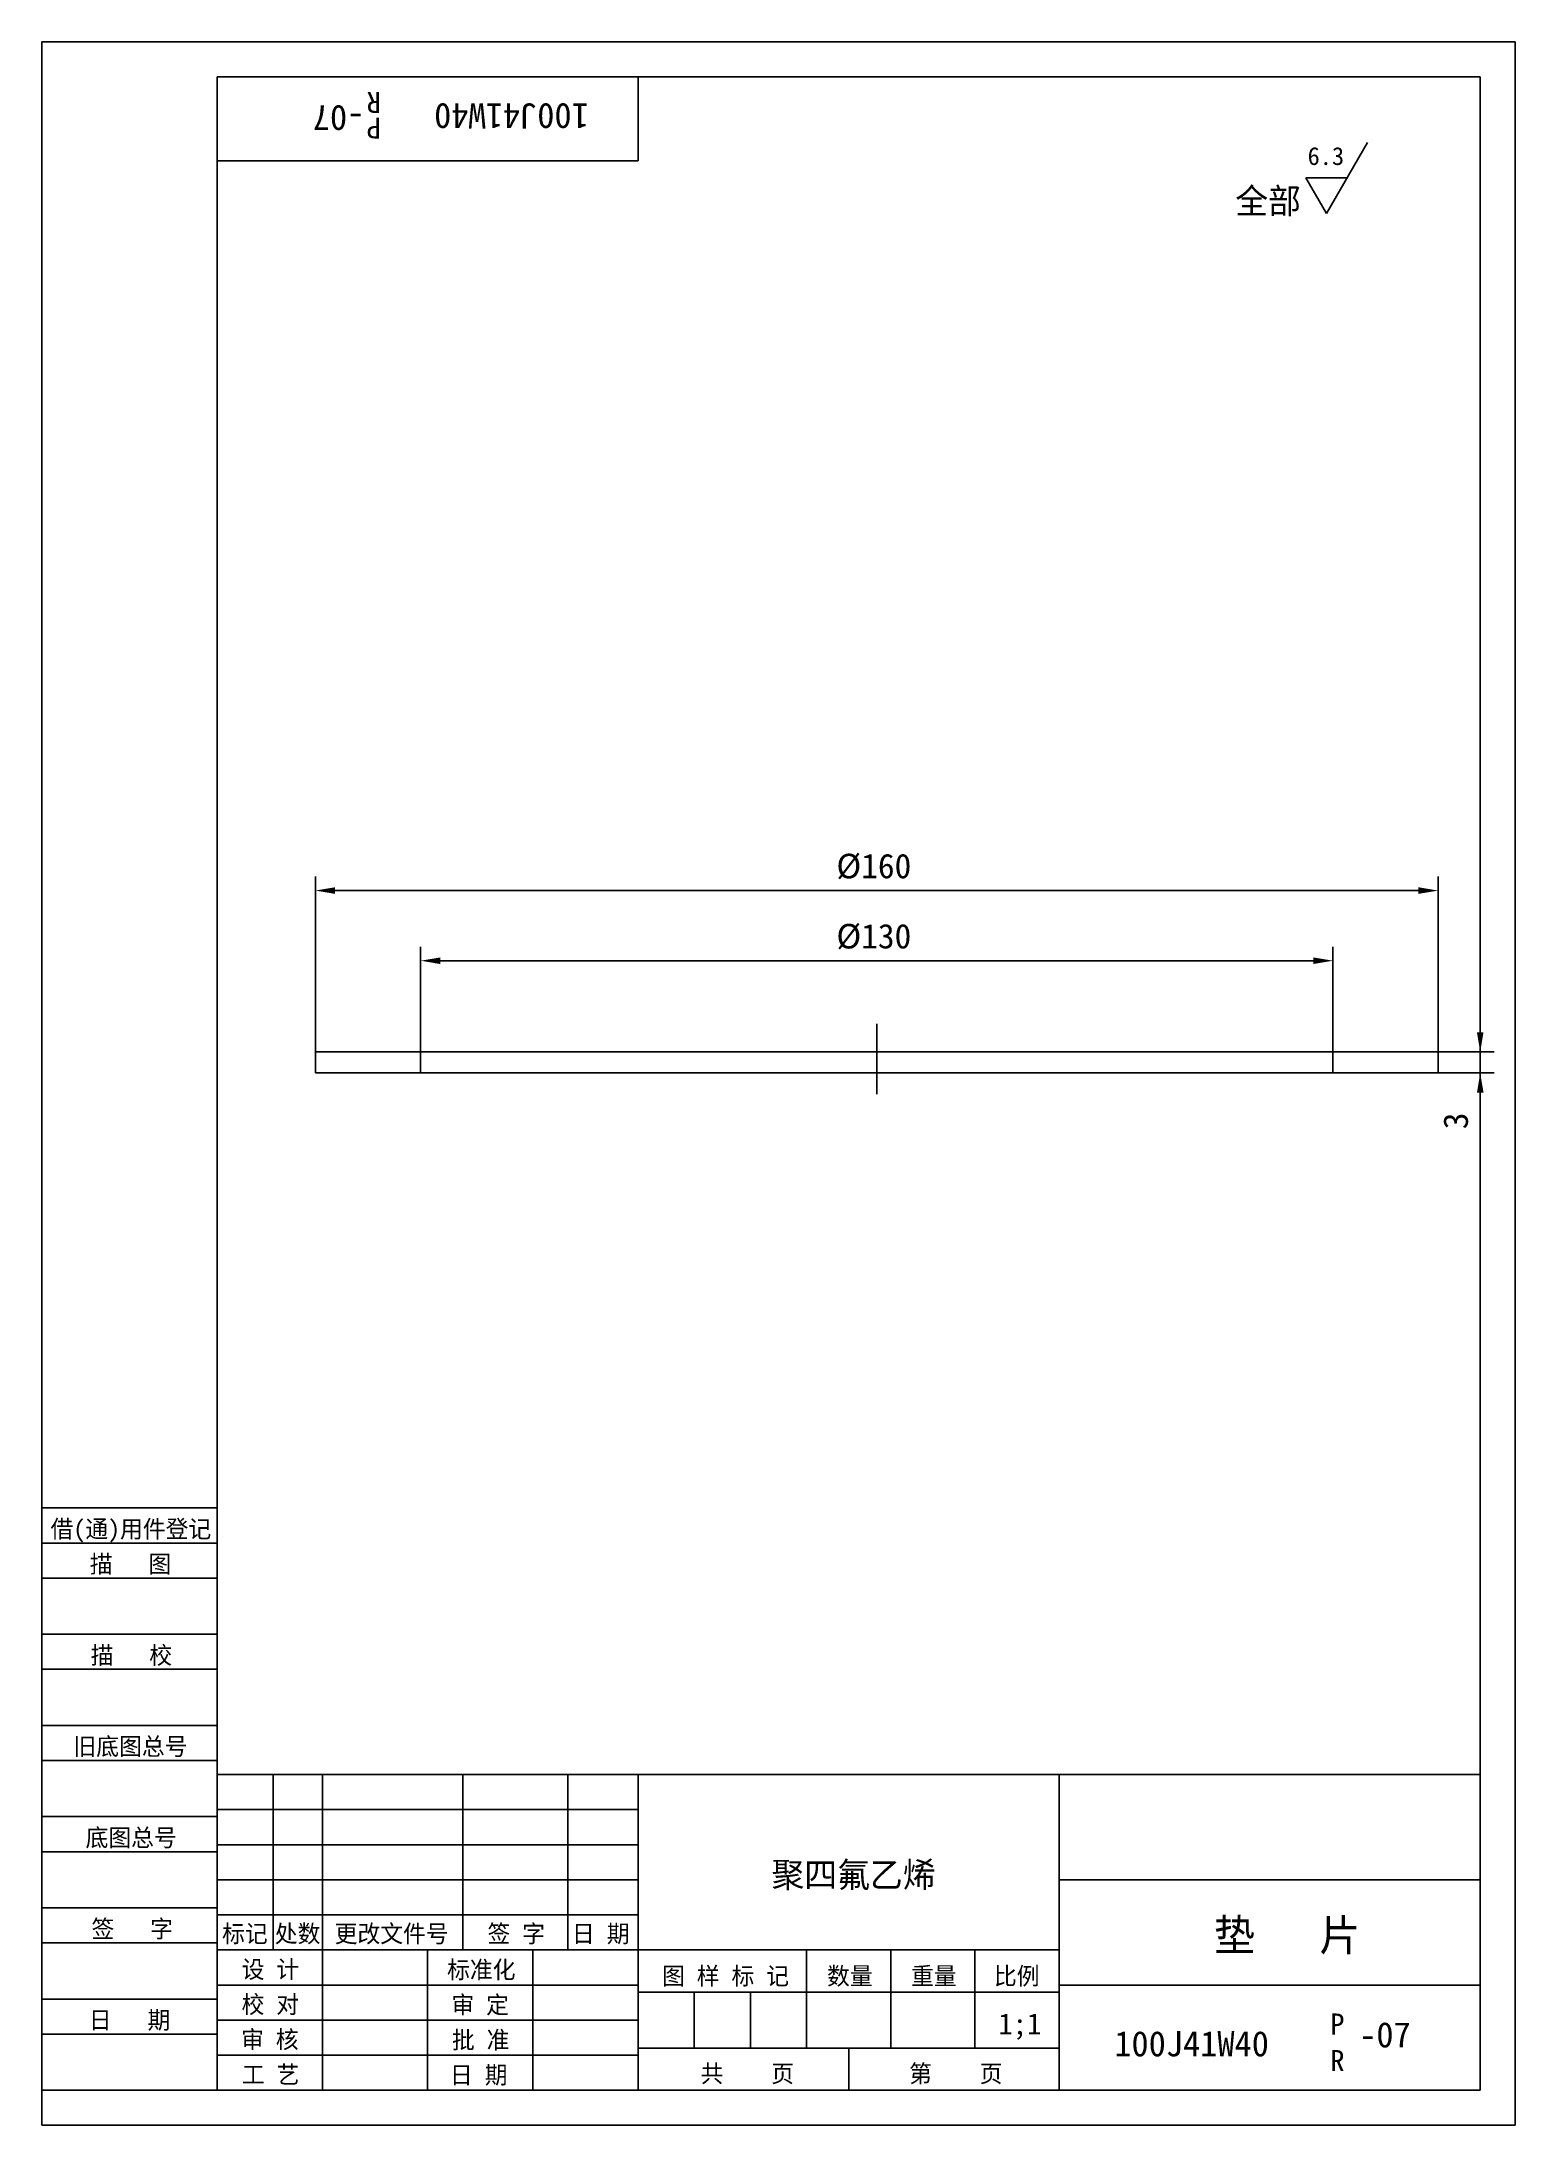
# Model space of a CAD drawing. Header units: metres. Extents: x 0 to 210, y 0 to 297.
import ezdxf

# ---------------------------------------------------------------- set-up
doc = ezdxf.new("R2010")
doc.units = ezdxf.units.M
for name, color, linetype in [('C', 6, 'Continuous'), ('D', 1, 'Continuous'), ('FL', 5, 'Continuous'), ('T', 7, 'Continuous'), ('TL', 4, 'Continuous')]:
    doc.layers.add(name, color=color, linetype=linetype)

# ---------------------------------------------------------------- blocks, each defined once
blk = doc.blocks.new('TUKUN4')
at = {"layer": 'FL'}
for p, q in [((0, 297), (0, 0)), ((210, 297), (0, 297)), ((210, 0), (210, 297)), ((0, 78), (25, 78)), ((0, 70), (25, 70)), ((0, 65), (25, 65)), ((0, 57), (25, 57)), ((0, 52), (25, 52)), ((33, 25), (33, 50)), ((40, 5), (40, 50)), ((60, 25), (60, 50)), ((75, 25), (75, 50)), ((25, 45), (85, 45)), ((0, 44), (25, 44)), ((0, 39), (25, 39)), ((25, 40), (85, 40)), ((25, 35), (85, 35)), ((0, 31), (25, 31)), ((25, 30), (85, 30)), ((0, 26), (25, 26)), ((70, 5), (70, 25)), ((0, 18), (25, 18)), ((25, 20), (85, 20)), ((25, 15), (85, 15)), ((0, 13), (25, 13)), ((25, 10), (85, 10)), ((0, 0), (210, 0))]:
    blk.add_line(p, q, dxfattribs=at)
at = {"layer": 'TL'}
for p, q in [((25, 5), (25, 292)), ((205, 292), (25, 292)), ((85, 292), (85, 280)), ((205, 5), (205, 292)), ((85, 280), (25, 280)), ((0, 88), (25, 88)), ((0, 83), (25, 83)), ((205, 50), (25, 50)), ((85, 5), (85, 50)), ((145, 5), (145, 50)), ((205, 35), (145, 35)), ((145, 25), (25, 25)), ((55, 5), (55, 25)), ((109, 11), (109, 25)), ((121, 11), (121, 25)), ((133, 11), (133, 25)), ((85, 19), (145, 19)), ((93, 11), (93, 19)), ((101, 11), (101, 19)), ((205, 20), (145, 20)), ((145, 11), (85, 11)), ((115, 5), (115, 11)), ((0, 5), (205, 5))]:
    blk.add_line(p, q, dxfattribs=at)
at = {"layer": 'T'}
for s, p in [('借(通)用件登记', (1.26, 83.76)), ('描   图', (6.86, 78.76)), ('描   校', (6.98, 65.76)), ('旧底图总号', (4.52, 52.76)), ('底图总号', (6.25, 39.76)), ('签   字', (7.1, 26.76)), ('标记', (25.71, 26.07)), ('处数', (33.22, 26.07)), ('更改文件号', (41.75, 26.07)), ('签 字', (63.53, 26.07)), ('日 期', (75.57, 26.07)), ('设 计', (28.5, 20.99)), ('标准化', (57.77, 20.93)), ('图 样 标 记', (88.4, 20.04)), ('数量', (111.92, 20.04)), ('重量', (123.88, 20.04)), ('比例', (135.7, 20.04)), ('校 对', (28.48, 15.99)), ('审 定', (58.39, 15.93)), ('日   期', (6.72, 13.76)), ('审 核', (28.41, 10.99)), ('批 准', (58.46, 10.93)), ('共    页', (93.91, 6.13)), ('第    页', (123.62, 6.13)), ('工 艺', (28.52, 5.99)), ('日 期', (58.18, 5.93))]:
    blk.add_text(s, height=2.5, dxfattribs=at).set_placement(p)

msp = doc.modelspace()

# ---------------------------------------------------------------- linework, layer by layer
at = {"layer": 'C'}
msp.add_line((119, 147), (119, 157), dxfattribs=at)
at = {"layer": 'D'}
for p, q in [((188.92, 282.64), (183.07, 272.5)), ((180.14, 277.57), (185.99, 277.57)), ((183.07, 272.5), (180.14, 277.57)), ((39, 153), (39, 178)), ((41.8, 176), (196.2, 176)), ((199, 153), (199, 178)), ((54, 153), (54, 168)), ((184, 153), (184, 168)), ((56.8, 166), (181.2, 166)), ((205, 155.8), (205, 158.6)), ((199, 153), (207, 153)), ((205, 153), (205, 150)), ((199, 150), (207, 150)), ((205, 147.2), (205, 144.4)), ((205, 144.4), (205, 141.98))]:
    msp.add_line(p, q, dxfattribs=at)
for points in [[(41.8, 176.47), (41.8, 175.53), (39, 176)], [(196.2, 176.47), (196.2, 175.53), (199, 176)], [(56.8, 166.47), (56.8, 165.53), (54, 166)], [(181.2, 166.47), (181.2, 165.53), (184, 166)], [(204.53, 155.8), (205.47, 155.8), (205, 153)], [(204.53, 147.2), (205.47, 147.2), (205, 150)]]:
    msp.add_solid(points, dxfattribs=at)
at = {"layer": 'TL'}
for p, q in [((39, 153), (54, 153)), ((39, 150), (39, 153)), ((54, 150), (54, 153)), ((54, 153), (119, 153)), ((184, 153), (119, 153)), ((199, 153), (184, 153)), ((184, 150), (184, 153)), ((199, 150), (199, 153)), ((54, 150), (39, 150)), ((119, 150), (54, 150)), ((119, 150), (184, 150)), ((184, 150), (199, 150))]:
    msp.add_line(p, q, dxfattribs=at)

# ---------------------------------------------------------------- block references
at = {"layer": 'D'}
msp.add_blockref('TUKUN4', (0, 0), dxfattribs=at)

# ---------------------------------------------------------------- texts
for s, height, rotation, p in [('R', 3, 180, (48.34, 289.83)), ('100J41W40', 3.6, 180, (77.97, 288.2)), ('-07', 3.6, 180, (45.98, 287.92)), ('P', 3, 180, (48.34, 286.19)), ('3', 3.5, 90, (203.25, 141.98))]:
    msp.add_text(s, height=height, rotation=rotation, dxfattribs=at).set_placement(p)
for s, height, p in [('6.3', 2.55, (180.4, 279.42)), ('全部', 3.6, (170.09, 272.5)), ('%%c160', 3.5, (113.25, 177.75)), ('%%c130', 3.5, (113.25, 167.75)), ('聚四氟乙烯', 3.6, (103.99, 33.92)), ('垫   片', 4.5, (167.05, 24.85)), ('1;1', 3, (136.33, 12.96)), ('P', 3, (183.62, 12.94)), ('100J41W40', 3.6, (152.85, 9.83)), ('-07', 3.6, (187.75, 11.11)), ('R', 3, (183.62, 7.74))]:
    msp.add_text(s, height=height, dxfattribs=at).set_placement(p)

doc.saveas('drawing.dxf')
